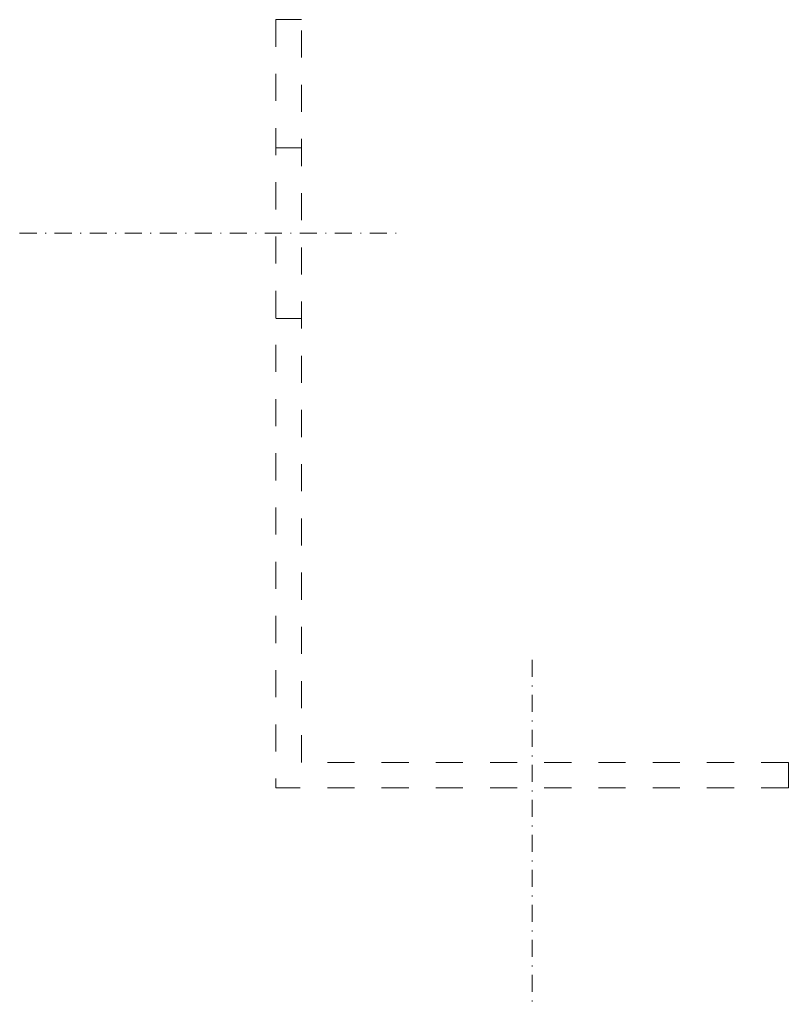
# Model space of a CAD drawing. Header units: metres. Extents: x -30 to 60, y -25 to 90.
import ezdxf

# ---------------------------------------------------------------- set-up
doc = ezdxf.new("R2010")
doc.units = ezdxf.units.M
doc.linetypes.add('Dash', pattern=[6.35, 3.175, -3.175])
doc.linetypes.add('Streep-stip _ detail', pattern=[4, 2, -1, 0, -1])
doc.layers.add('A-DETL-GENF', color=92, linetype='Continuous', lineweight=18)

# ---------------------------------------------------------------- blocks, each defined once
blk = doc.blocks.new('30 L-anker - 90x60-4462061-00_0 Basismaterialen')
at = {"layer": 'A-DETL-GENF', "linetype": 'Dash'}
for p, q in [((3, 90), (0, 90)), ((0, 90), (0, 0)), ((3, 3), (3, 90)), ((60, 3), (3, 3)), ((60, 3), (60, 0)), ((60, 0), (0, 0))]:
    blk.add_line(p, q, dxfattribs=at)
at = {"layer": 'A-DETL-GENF'}
for p, q in [((0, 75), (3, 75)), ((0, 55), (3, 55))]:
    blk.add_line(p, q, dxfattribs=at)
at = {"layer": 'A-DETL-GENF', "linetype": 'Streep-stip _ detail', "lineweight": 13}
for p, q in [((-30, 65), (15, 65)), ((30, 15), (30, -25))]:
    blk.add_line(p, q, dxfattribs=at)

msp = doc.modelspace()

# ---------------------------------------------------------------- block references
msp.add_blockref('30 L-anker - 90x60-4462061-00_0 Basismaterialen', (0, 0))

doc.saveas('drawing.dxf')
